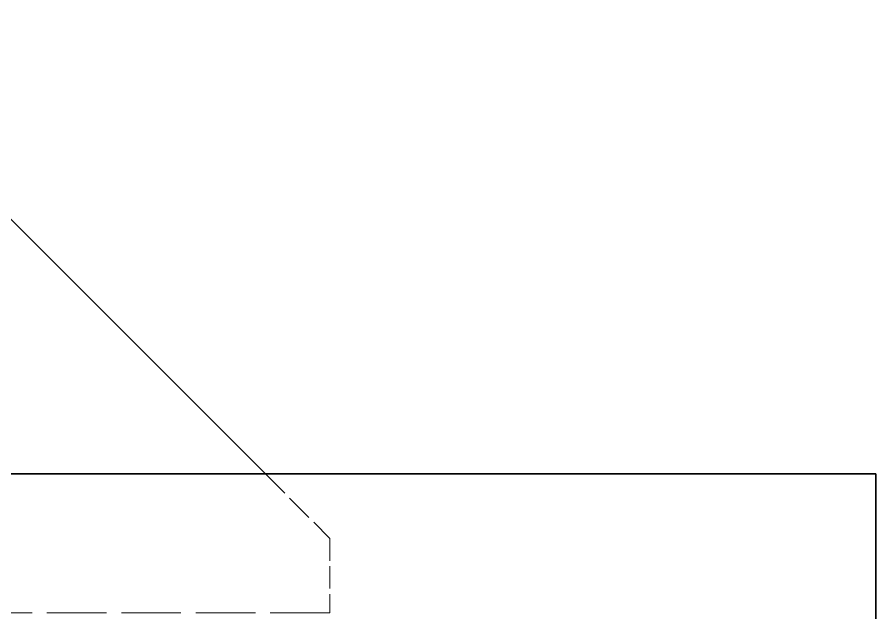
# Model space of a CAD drawing. Extents: x 0 to 18500, y -51 to 3802.
# Drawn here: x 3295.3 to 3468.3, y 3217.5 to 3337.5 of the extents above; entities that cross this region are included whole.
import ezdxf

# ---------------------------------------------------------------- set-up
doc = ezdxf.new("R2010")
doc.units = 0
doc.header["$MEASUREMENT"] = 0
doc.linetypes.add('DASHED', pattern=[15, 12, -3])
doc.linetypes.add('HIDDEN-HOKUTO', pattern=[3.8, 2.5, -1.3])
doc.layers.get('0').update_dxf_attribs({"linetype": 'CONTINUOUS'})
doc.layers.add('AM_HID', color=1, linetype='HIDDEN-HOKUTO')

msp = doc.modelspace()

# ---------------------------------------------------------------- linework, layer by layer
at = {"color": 7, "lineweight": 35}
for p, q in [((3253.33289, 3337.49008), (3345.33313, 3245.48984)), ((3468.3324, 3245.48984), (3198.3324, 3245.48996)), ((3468.3324, 3245.48984), (3468.33216, 2495.4899))]:
    msp.add_line(p, q, dxfattribs=at)
at = {"layer": 'AM_HID', "color": 1, "linetype": 'DASHED', "lineweight": 13, "ltscale": 0.459606}
msp.add_line((3345.33313, 3245.48984), (3358.33264, 3232.49008), dxfattribs=at)
at = {"layer": 'AM_HID', "color": 1, "linetype": 'DASHED', "lineweight": 13, "ltscale": 0.375}
msp.add_line((3358.33264, 3232.49008), (3358.33264, 3217.49008), dxfattribs=at)
at = {"layer": 'AM_HID', "color": 1, "linetype": 'DASHED', "lineweight": 13}
msp.add_line((3358.33264, 3217.49008), (3238.33289, 3217.49008), dxfattribs=at)

doc.saveas('drawing.dxf')
